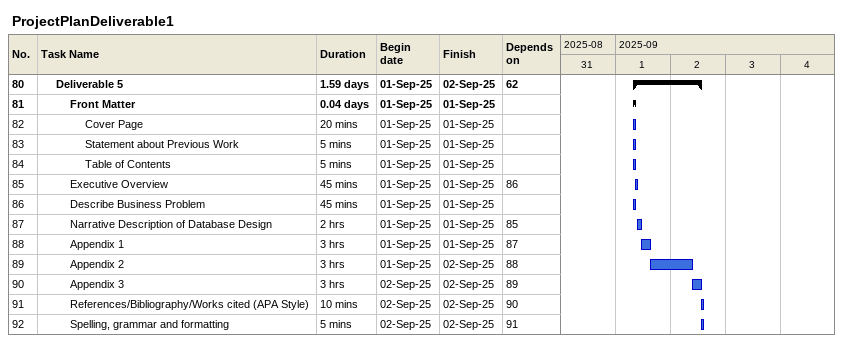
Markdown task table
ProjectPlanDeliverable1

| ID | Level | Task | Duration | Start | Finish | Predecessors |
|---|---|---|---|---|---|---|
| 80 | 2 | **Deliverable 5** | 1.59d | 2025-09-01 | 2025-09-02 | 62 |
| 81 | 3 | **Front Matter** | 0.04d | 2025-09-01 | 2025-09-01 |  |
| 82 | 4 | Cover Page | 20min | 2025-09-01 | 2025-09-01 |  |
| 83 | 4 | Statement about Previous Work | 5min | 2025-09-01 | 2025-09-01 |  |
| 84 | 4 | Table of Contents | 5min | 2025-09-01 | 2025-09-01 |  |
| 85 | 3 | Executive Overview | 45min | 2025-09-01 | 2025-09-01 | 86 |
| 86 | 3 | Describe Business Problem | 45min | 2025-09-01 | 2025-09-01 |  |
| 87 | 3 | Narrative Description of Database Design | 2h | 2025-09-01 | 2025-09-01 | 85 |
| 88 | 3 | Appendix 1 | 3h | 2025-09-01 | 2025-09-01 | 87 |
| 89 | 3 | Appendix 2 | 3h | 2025-09-01 | 2025-09-02 | 88 |
| 90 | 3 | Appendix 3 | 3h | 2025-09-02 | 2025-09-02 | 89 |
| 91 | 3 | References/Bibliography/Works cited (APA Style) | 10min | 2025-09-02 | 2025-09-02 | 90 |
| 92 | 3 | Spelling, grammar and formatting | 5min | 2025-09-02 | 2025-09-02 | 91 |
